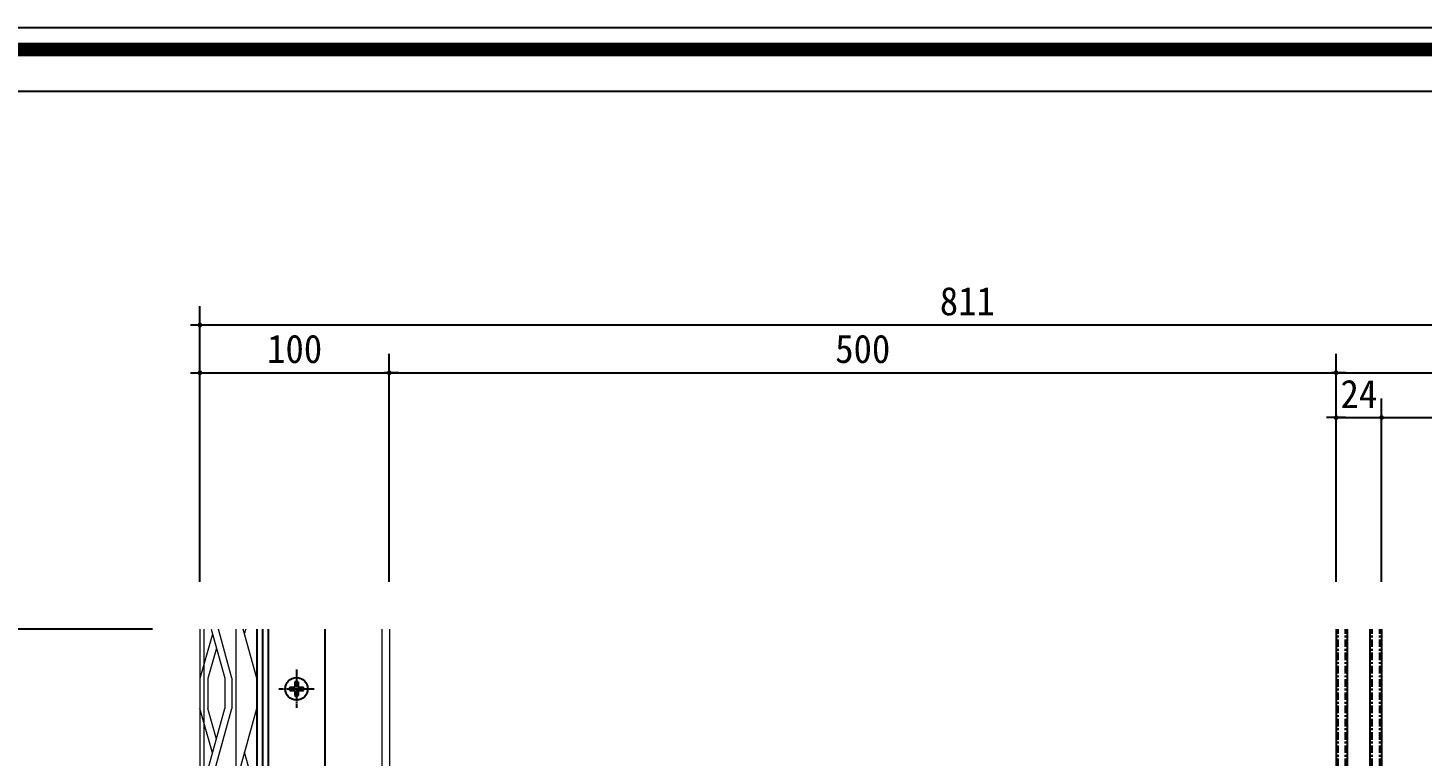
# Model space of a CAD drawing. Header units: millimetres. Extents: x 1664 to 41320, y 4122 to 31095.
# Drawn here: x 7236 to 7972, y 6267 to 6652 of the extents above; entities that cross this region are included whole.
import ezdxf

# ---------------------------------------------------------------- set-up
doc = ezdxf.new("R2010")
doc.units = ezdxf.units.MM
doc.linetypes.add('CENTER', pattern=[7, 4, -1, 1, -1])
doc.layers.get('DEFPOINTS').update_dxf_attribs({"color": 150})
for name, color, linetype in [('00 GLASS', 4, 'Continuous'), ('4', 7, 'Continuous'), ('AL-sheet', 6, 'Continuous'), ('Bolt', 1, 'Continuous'), ('CENTER', 1, 'CENTER'), ('nt', 34, 'Continuous'), ('R_S_H', 241, 'Continuous'), ('SE', 2, 'Continuous'), ('TE 07', 7, 'Continuous'), ('진6_유리선', 3, 'Continuous')]:
    doc.layers.add(name, color=color, linetype=linetype)
doc.styles.add('돋움체', font='')
doc.styles.get('돋움체').set_extended_font_data('DotumChe')
doc.dimstyles.new('NDIM', dxfattribs={"dimscale": 5, "dimtxt": 3, "dimasz": 1.5, "dimexe": 2, "dimexo": 5, "dimgap": 1, "dimtad": 1, "dimdec": 0, "dimrnd": 0.25, "dimzin": 0, "dimdsep": 46, "dimlunit": 6, "dimtxsty": '돋움체', "dimblk1": '_CIDOT', "dimblk2": '_CIDOT', "dimsah": 1, "dimcen": 5, "dimclrd": 7, "dimclre": 7, "dimclrt": 3, "dimadec": 0, "dimazin": 0, "dimtfac": 1, "dimtdec": 0, "dimtix": 1, "dimtmove": 2, "dimatfit": 1, "dimfxl": 1, "dimtolj": 1, "dimtzin": 0, "dimarcsym": 0})

# ---------------------------------------------------------------- blocks, each defined once
blk = doc.blocks.new('_CIDOT')
at = {"color": 0, "linetype": 'ByBlock'}
blk.add_line((2, 0), (-1, 0), dxfattribs=at)
at = {"color": 0, "linetype": 'ByBlock', "const_width": 0.5}
blk.add_lwpolyline([(-0.25, 0, 1), (0.25, 0, 1)], format="xyb", close=True, dxfattribs=at)
blk = doc.blocks.new('*D40')
at = {"color": 7, "lineweight": -2, "transparency": 16777216}
for p, q in [((7326.629494246368, 6358.820323788041), (7326.629494246368, 6479.39337078849)), ((7426.629442154179, 6358.820873384891), (7426.629442154179, 6479.39337078849))]:
    blk.add_line(p, q, dxfattribs=at)
at = {"color": 7, "linetype": 'ByBlock', "lineweight": -2, "transparency": 16777216}
blk.add_line((7329.129494246368, 6469.39337078849), (7424.129442154179, 6469.39337078849), dxfattribs=at)
at = {"layer": 'DEFPOINTS', "color": 0, "transparency": 16777216}
for p in [(7426.629442154179, 6469.39337078849), (7326.629494246368, 6333.820323788041, 14968.37127104604), (7426.629442154179, 6333.820873384891, 14968.59950729402)]:
    blk.add_point(p, dxfattribs=at)
at = {"color": 7, "lineweight": -2, "transparency": 16777216, "xscale": 2.5, "yscale": 2.5, "zscale": 2.5, "rotation": 180}
blk.add_blockref('_CIDOT', (7326.629494246368, 6469.39337078849), dxfattribs=at)
at = {"color": 7, "lineweight": -2, "transparency": 16777216, "xscale": 2.5, "yscale": 2.5, "zscale": 2.5}
blk.add_blockref('_CIDOT', (7426.629442154179, 6469.39337078849), dxfattribs=at)
at = {"color": 3, "transparency": 16777216, "insert": (7376.629468200274, 6481.903357472911), "char_height": 15, "attachment_point": 5, "style": '돋움체'}
blk.add_mtext('\\A1;100', dxfattribs=at)
blk = doc.blocks.new('*D41')
at = {"color": 7, "lineweight": -2, "transparency": 16777216}
for p, q in [((7426.629442154179, 6358.820873384891), (7426.629442154179, 6479.39337078849)), ((7926.619794373353, 6358.820323791766), (7926.619794373353, 6479.39337078849))]:
    blk.add_line(p, q, dxfattribs=at)
at = {"color": 7, "linetype": 'ByBlock', "lineweight": -2, "transparency": 16777216}
blk.add_line((7429.129442154179, 6469.39337078849), (7924.119794373353, 6469.39337078849), dxfattribs=at)
at = {"layer": 'DEFPOINTS', "color": 0, "transparency": 16777216}
for p in [(7926.619794373353, 6469.39337078849), (7426.629442154179, 6333.820873384891, 14968.59950729402), (7926.619794373353, 6333.820323791766, 14962.86785826942)]:
    blk.add_point(p, dxfattribs=at)
at = {"color": 7, "lineweight": -2, "transparency": 16777216, "xscale": 2.5, "yscale": 2.5, "zscale": 2.5, "rotation": 180}
blk.add_blockref('_CIDOT', (7426.629442154179, 6469.39337078849), dxfattribs=at)
at = {"color": 7, "lineweight": -2, "transparency": 16777216, "xscale": 2.5, "yscale": 2.5, "zscale": 2.5}
blk.add_blockref('_CIDOT', (7926.619794373353, 6469.39337078849), dxfattribs=at)
at = {"color": 3, "transparency": 16777216, "insert": (7676.624618263766, 6481.903357472911), "char_height": 15, "attachment_point": 5, "style": '돋움체'}
blk.add_mtext('\\A1;500', dxfattribs=at)
blk = doc.blocks.new('*D42')
at = {"color": 7, "lineweight": -2, "transparency": 16777216}
for p, q in [((7326.629494246368, 6478.584453228574), (7326.629494246368, 6504.611923196764)), ((8137.129494449251, 6358.820323788041), (8137.129494449251, 6504.611923196764))]:
    blk.add_line(p, q, dxfattribs=at)
at = {"color": 7, "linetype": 'ByBlock', "lineweight": -2, "transparency": 16777216}
blk.add_line((7329.129494246368, 6494.611923196764), (8134.629494449251, 6494.611923196764), dxfattribs=at)
at = {"layer": 'DEFPOINTS', "color": 0, "transparency": 16777216}
for p in [(8137.129494449251, 6494.611923196764), (7326.629494246368, 6453.584453228574), (8137.129494449251, 6333.820323788041, 14959.8750857162)]:
    blk.add_point(p, dxfattribs=at)
at = {"color": 7, "lineweight": -2, "transparency": 16777216, "xscale": 2.5, "yscale": 2.5, "zscale": 2.5, "rotation": 180}
blk.add_blockref('_CIDOT', (7326.629494246368, 6494.611923196764), dxfattribs=at)
at = {"color": 7, "lineweight": -2, "transparency": 16777216, "xscale": 2.5, "yscale": 2.5, "zscale": 2.5}
blk.add_blockref('_CIDOT', (8137.129494449251, 6494.611923196764), dxfattribs=at)
at = {"color": 3, "transparency": 16777216, "insert": (7731.87949434781, 6507.121909881185), "char_height": 15, "attachment_point": 5, "style": '돋움체'}
blk.add_mtext('\\A1;811', dxfattribs=at)
blk = doc.blocks.new('*D43')
at = {"color": 7, "lineweight": -2, "transparency": 16777216}
for p, q in [((7950.629494371282, 6358.820323788041), (7950.629494371282, 6455.682815325392)), ((8107.129494430683, 6358.820323788041), (8107.129494430683, 6455.682815325392))]:
    blk.add_line(p, q, dxfattribs=at)
at = {"color": 7, "linetype": 'ByBlock', "lineweight": -2, "transparency": 16777216}
blk.add_line((7953.129494371282, 6445.682815325392), (8104.629494430683, 6445.682815325392), dxfattribs=at)
at = {"layer": 'DEFPOINTS', "color": 0, "transparency": 16777216}
for p in [(8107.129494430683, 6445.682815325392), (7950.629494371282, 6333.820323788041, -2.992772553226453), (8107.129494430683, 6333.820323788041, -2.992772554094113)]:
    blk.add_point(p, dxfattribs=at)
at = {"color": 7, "lineweight": -2, "transparency": 16777216, "xscale": 2.5, "yscale": 2.5, "zscale": 2.5, "rotation": 180}
blk.add_blockref('_CIDOT', (7950.629494371282, 6445.682815325392), dxfattribs=at)
at = {"color": 7, "lineweight": -2, "transparency": 16777216, "xscale": 2.5, "yscale": 2.5, "zscale": 2.5}
blk.add_blockref('_CIDOT', (8107.129494430683, 6445.682815325392), dxfattribs=at)
at = {"color": 3, "transparency": 16777216, "insert": (8028.879494400982, 6458.192802009813), "char_height": 15, "attachment_point": 5, "style": '돋움체'}
blk.add_mtext('\\A1;157', dxfattribs=at)
blk = doc.blocks.new('*D44')
at = {"color": 7, "lineweight": -2, "transparency": 16777216}
for p, q in [((7926.619794373353, 6358.820323791766), (7926.619794373353, 6455.682815325392)), ((7950.619794373353, 6358.820323791766), (7950.619794373353, 6455.682815325392))]:
    blk.add_line(p, q, dxfattribs=at)
at = {"color": 7, "linetype": 'ByBlock', "lineweight": -2, "transparency": 16777216}
for p, q in [((7924.119794373353, 6445.682815325392), (7921.619794373353, 6445.682815325392)), ((7926.619794373353, 6445.682815325392), (7950.619794373353, 6445.682815325392)), ((7953.119794373353, 6445.682815325392), (7955.619794373353, 6445.682815325392))]:
    blk.add_line(p, q, dxfattribs=at)
at = {"layer": 'DEFPOINTS', "color": 0, "transparency": 16777216}
for p in [(7950.619794373353, 6445.682815325392), (7926.619794373353, 6333.820323791766), (7950.619794373353, 6333.820323791766)]:
    blk.add_point(p, dxfattribs=at)
at = {"color": 7, "lineweight": -2, "transparency": 16777216, "xscale": 2.5, "yscale": 2.5, "zscale": 2.5}
blk.add_blockref('_CIDOT', (7926.619794373353, 6445.682815325392), dxfattribs=at)
at = {"color": 7, "lineweight": -2, "transparency": 16777216, "xscale": 2.5, "yscale": 2.5, "zscale": 2.5, "rotation": 180}
blk.add_blockref('_CIDOT', (7950.619794373353, 6445.682815325392), dxfattribs=at)
at = {"color": 3, "transparency": 16777216, "insert": (7938.619794373353, 6458.182815325392), "char_height": 15, "attachment_point": 5, "style": '돋움체'}
blk.add_mtext('\\A1;24', dxfattribs=at)
blk = doc.blocks.new('*D45')
at = {"color": 7, "lineweight": -2, "transparency": 16777216}
for p, q in [((7926.619794373353, 6358.820323791766), (7926.619794373353, 6479.39337078849)), ((8137.129494449251, 6358.820323788041), (8137.129494449251, 6479.39337078849))]:
    blk.add_line(p, q, dxfattribs=at)
at = {"color": 7, "linetype": 'ByBlock', "lineweight": -2, "transparency": 16777216}
blk.add_line((7929.119794373353, 6469.39337078849), (8134.629494449251, 6469.39337078849), dxfattribs=at)
at = {"layer": 'DEFPOINTS', "color": 0, "transparency": 16777216}
for p in [(8137.129494449251, 6469.39337078849), (7926.619794373353, 6333.820323791766), (8137.129494449251, 6333.820323788041, -2.992772553226453)]:
    blk.add_point(p, dxfattribs=at)
at = {"color": 7, "lineweight": -2, "transparency": 16777216, "xscale": 2.5, "yscale": 2.5, "zscale": 2.5, "rotation": 180}
blk.add_blockref('_CIDOT', (7926.619794373353, 6469.39337078849), dxfattribs=at)
at = {"color": 7, "lineweight": -2, "transparency": 16777216, "xscale": 2.5, "yscale": 2.5, "zscale": 2.5}
blk.add_blockref('_CIDOT', (8137.129494449251, 6469.39337078849), dxfattribs=at)
at = {"color": 3, "transparency": 16777216, "insert": (8031.874644411302, 6481.89337078849), "char_height": 15, "attachment_point": 5, "style": '돋움체'}
blk.add_mtext('\\A1;211', dxfattribs=at)
blk = doc.blocks.new('ST63')
at = {"layer": 'CENTER', "ltscale": 0.2}
for p, q in [((0, 10.14503730471006), (0, -10.14503730471006)), ((-9.394552874501187, 0), (9.39455287450164, 0))]:
    blk.add_line(p, q, dxfattribs=at)
at = {"layer": 'R_S_H'}
for p, q in [((-3.61301794071187, 0.9342934927553868), (-0.9342934927553868, 0.9342934927553868)), ((-0.9342934927553868, 3.61301794071187), (-0.9342934927553868, 0.9342934927553868)), ((0.9342934927553868, 3.61301794071187), (0.9342934927553868, 0.9342934927553868)), ((0.9342934927553868, 0.9342934927553868), (3.61301794071187, 0.9342934927553868)), ((-3.61301794071187, -0.9342934927553868), (-0.9342934927553868, -0.9342934927553868)), ((-0.9342934927553868, -0.9342934927553868), (-0.9342934927553868, -3.61301794071187)), ((0.9342934927553868, -0.9342934927553868), (0.9342934927553868, -3.61301794071187)), ((0.9342934927553868, -0.9342934927553868), (3.61301794071187, -0.9342934927553868))]:
    blk.add_line(p, q, dxfattribs=at)
blk.add_circle((0, 0), 5.917192120781977, dxfattribs=at)
for start, end in [(165.5014340777213, 194.4985659222786), (75.5014340776831, 104.4985659223169), (345.5014340777214, 14.49856592227865), (255.5014340776831, 284.4985659223169)]:
    blk.add_arc((0, 0), 3.731863203617002, start, end, dxfattribs=at)
blk = doc.blocks.new('*D46')
at = {"color": 7, "lineweight": -2, "transparency": 16777216}
for p, q in [((7301.629494246368, 6333.820323788041), (7179.237255739175, 6333.820323788041)), ((7305.639194246363, 6064.958848559243), (7179.237255739175, 6064.958848559243))]:
    blk.add_line(p, q, dxfattribs=at)
at = {"color": 7, "linetype": 'ByBlock', "lineweight": -2, "transparency": 16777216}
blk.add_line((7189.237255739175, 6067.458848559243), (7189.237255739175, 6331.320323788041), dxfattribs=at)
at = {"layer": 'DEFPOINTS', "color": 0, "transparency": 16777216}
for p in [(7189.237255739175, 6333.820323788041), (7326.629494246368, 6333.820323788041), (7330.639194246363, 6064.958848559243)]:
    blk.add_point(p, dxfattribs=at)
at = {"color": 7, "lineweight": -2, "transparency": 16777216, "xscale": 2.5, "yscale": 2.5, "zscale": 2.5}
for p, rotation in [((7189.237255739175, 6333.820323788041), 90), ((7189.237255739175, 6064.958848559243), 270)]:
    blk.add_blockref('_CIDOT', p, dxfattribs=dict(at, rotation=rotation))
at = {"color": 3, "transparency": 16777216, "insert": (7176.477601944233, 6199.389586173644), "char_height": 15, "attachment_point": 5, "rotation": 90, "style": '돋움체'}
blk.add_mtext('\\A1;MODULE DIM.', dxfattribs=at)
blk = doc.blocks.new('AL-TEMPLATE')
at = {"color": 9, "const_width": 2.49600000000001}
blk.add_lwpolyline([(1976.337341245009, 1509.448256307067), (2808.337341245009, 1509.448256307067), (2808.337341245009, 927.0482563070436), (1976.337341245009, 927.0482563070436)], close=True, dxfattribs=at)
at = {"layer": 'nt', "color": 254, "linetype": 'Continuous', "ltscale": 2}
blk.add_lwpolyline([(1972.337341245009, 1515.248256307055), (1972.337341245009, 921.2482563070553), (2812.337341245009, 921.2482563070553), (2812.337341245009, 1515.248256307055)], close=True, dxfattribs=at)
at = {"layer": 'TE 07'}
blk.add_lwpolyline([(1984.073093346065, 1501.315819858999), (2709.081589143934, 1501.315819858999), (2709.081589143934, 935.1806927550533), (1984.073093346065, 935.1806927550533)], close=True, dxfattribs=at)

msp = doc.modelspace()

# ---------------------------------------------------------------- linework, layer by layer
at = {"color": 1, "linetype": 'Continuous', "lineweight": 5}
for p, q in [((7332.623097202897, 6333.820323788157, 6.05686450988891), (7339.754487843613, 6307.993713332169, 6.05686450988891)), ((7343.504486019589, 6307.993713507258, 6.05686450988891), (7336.373095427069, 6333.820323788157, 6.05686450988891)), ((7356.62947963578, 6307.993714119253, 6.05686450988891), (7349.44772562927, 6333.820323788157, 6.05686450988891)), ((7350.686234074976, 6333.820323788157, 6.05686450988891), (7350.066980115993, 6331.59339650808, 6.05686450988891)), ((7333.321055500401, 6331.292640482836, 6.05686450988891), (7326.629494246368, 6307.827046055525, 6.05686450988891)), ((7335.290656636102, 6323.879619146992, 6.05686450988891), (7330.713028092268, 6307.82704624598, 6.05686450988891)), ((7326.629494246368, 6307.827046055525, 6.05686450988891), (7326.629495134966, 6300.093395761975, 6.05686450988891)), ((7330.713028092268, 6307.82704624598, 6.05686450988891), (7330.713028980605, 6300.09339595243, 6.05686450988891)), ((7339.754487843613, 6307.993713332169, 6.05686450988891), (7339.754489697207, 6291.859746086357, 6.05686450988891)), ((7343.504486019589, 6307.993713507258, 6.05686450988891), (7343.504487873182, 6291.85974626098, 6.05686450988891)), ((7356.62947963578, 6307.993714119253, 6.05686450988891), (7356.629481489199, 6291.859746872742, 6.05686450988891)), ((7326.629495134966, 6300.093395761975, 6.05686450988891), (7326.62949608087, 6291.859745473546, 6.05686450988891)), ((7330.713028980605, 6300.09339595243, 6.05686450988891), (7330.713029926479, 6291.859745664351, 6.05686450988891)), ((7333.274594920582, 6268.557102251045, 6.05686450988891), (7326.62949608087, 6291.859745473546, 6.05686450988891)), ((7326.62950150399, 6244.660380084246, 6.05686450988891), (7339.754489697207, 6291.859746086357, 6.05686450988891)), ((7330.379499679966, 6244.660380259334, 6.05686450988891), (7343.504487873182, 6291.85974626098, 6.05686450988891)), ((7335.290662159077, 6275.807173189769, 6.05686450988891), (7330.713029926479, 6291.859745664351, 6.05686450988891)), ((7343.504493296477, 6244.660380870864, 6.05686450988891), (7356.629481489199, 6291.859746872742, 6.05686450988891)), ((7356.629486777656, 6245.833769199151, 6.05686450988891), (7350.06698732507, 6268.846757730065, 6.05686450988891))]:
    msp.add_line(p, q, dxfattribs=at)
at = {"layer": '00 GLASS', "elevation": -2.439320819953275}
for points in [[(7926.629494371107, 6333.820323788041), (7926.629494370991, 6073.058848558871), (7927.229494371113, 6072.458848558545), (7932.029494370781, 6072.458848558661), (7932.629494370991, 6073.058848558521), (7932.629494370874, 6333.820323788041)], [(7950.629494371282, 6333.820323788041), (7950.629494370874, 6073.058848558871), (7950.029494370869, 6072.458848558661), (7945.229494370968, 6072.458848558661), (7944.629494370991, 6073.058848558871), (7944.629494370991, 6333.820323788041)]]:
    msp.add_lwpolyline(points, dxfattribs=at)
at = {"layer": 'AL-sheet', "ltscale": 110}
msp.add_line((7356.629448178875, 6333.820323788157, 6.05686450988891), (7356.629519623802, 5600.647040169166, 6.05686450988891), dxfattribs=at)
at = {"layer": 'Bolt'}
for p, q in [((7359.62947319938, 6333.820323788157, 6.219620652448285), (7359.62947319938, 5600.647040169166, 6.219620652448285)), ((7362.62947319938, 6333.820323788157, 6.219620652448285), (7362.629473199264, 5600.647040169166, 6.219620652448285)), ((7392.629504244174, 6333.820323788157, 6.219620652448285), (7392.629504244058, 5600.647040169166, 6.219620652448285))]:
    msp.add_line(p, q, dxfattribs=at)
at = {"layer": 'SE', "color": 0, "lineweight": 13}
for p, q in [((7326.629494246368, 6333.820323788041, 6.05686450988891), (7326.629494246368, 5600.647040169166, 6.05686450988891)), ((7328.629465702263, 6333.820323788041, 6.05686450988891), (7328.629465702263, 5600.647040169166, 6.05686450988891)), ((7345.629662005795, 6333.820323788041, 6.05686450988891), (7345.629662005795, 6069.958848559243, 6.05686450988891)), ((7422.639194246305, 6333.820323788041, 6.05686450988891), (7422.639194246305, 5600.647040169166, 6.05686450988891)), ((7426.639194246363, 6333.820323788041, 6.05686450988891), (7426.639194246363, 6069.958848559476, 6.05686450988891))]:
    msp.add_line(p, q, dxfattribs=at)
at = {"layer": '진6_유리선', "color": 8, "linetype": 'CENTER'}
for p, q in [((7927.629494370787, 6072.458848558777, -2.439320819953275), (7927.629494371107, 6333.820323788041, -7.467591811385058)), ((7931.629494370991, 6072.458848558777, -2.439320819953275), (7931.629494370991, 6333.820323788041, -7.467591811385058)), ((7945.629494370991, 6072.458848558545, -2.439320819953275), (7945.629494371107, 6333.820323788041, -7.467591811385058)), ((7949.629494370874, 6072.458848558661, -2.439320819953275), (7949.629494370991, 6333.820323788041, -7.467591811385058))]:
    msp.add_line(p, q, dxfattribs=at)

# ---------------------------------------------------------------- block references
at = {"layer": '4', "xscale": 2.8512, "yscale": 2.8512, "zscale": 2.8512, "rotation": 270}
msp.add_blockref('AL-TEMPLATE', (4176.545712640578, 12275.1725145891), dxfattribs=at)
at = {"layer": 'R_S_H', "color": 2, "linetype": 'Continuous'}
msp.add_blockref('ST63', (7377.629488721675, 6302.360143097994, 6.219620652448285), dxfattribs=at)

# ---------------------------------------------------------------- dimensions: what is measured, and where the dimension line sits
at = {"color": 252}
for base, p1, p2, picture, middle in [((8137.129494449251, 6494.611923196764, -14962.31440653615), (7326.629494246368, 6453.584453228574, -14962.31440653615), (8137.129494449251, 6333.820323788041, -2.439320819952627), '*D42', (7731.87949434781, 6507.121909881185, -14962.31440653615)), ((7426.629442154179, 6469.39337078849, -14962.31440653615), (7326.629494246368, 6333.820323788041, 6.05686450988891), (7426.629442154179, 6333.820873384891, 6.285100757867112), '*D40', (7376.629468200274, 6481.903357472911, -14962.31440653615)), ((7926.619794373353, 6469.39337078849, -14962.31440653615), (7426.629442154179, 6333.820873384891, 6.285100757867112), (7926.619794373353, 6333.820323791766, 0.5534517332731781), '*D41', (7676.624618263766, 6481.903357472911, -14962.31440653615)), ((8137.129494449251, 6469.39337078849, 0.5534517332731781), (7926.619794373353, 6333.820323791766, 0.5534517332731781), (8137.129494449251, 6333.820323788041, -2.439320819953275), '*D45', (8031.874644411302, 6481.89337078849, 0.5534517332731781)), ((7950.619794373353, 6445.682815325392, 0.5534517332731781), (7926.619794373353, 6333.820323791766, 0.5534517332731781), (7950.619794373353, 6333.820323791766, 0.5534517332731781), '*D44', (7938.619794373353, 6458.182815325392, 0.5534517332731781)), ((8107.129494430683, 6445.682815325392, 0.5534517332731781), (7950.629494371282, 6333.820323788041, -2.439320819953275), (8107.129494430683, 6333.820323788041, -2.439320820820935), '*D43', (8028.879494400982, 6458.192802009813, 0.5534517332731781))]:
    dim = msp.add_linear_dim(base=base, p1=p1, p2=p2, dimstyle='NDIM', override={"dimasz": 0.5, "dimfxl": 1.5}, dxfattribs=at)
    dim.commit()
    dim.dimension.update_dxf_attribs({"geometry": picture, "text_midpoint": middle})
dim = msp.add_linear_dim(base=(7189.237255739175, 6333.820323788041, 6.05686450988891), p1=(7330.639194246363, 6064.958848559243, 6.05686450988891), p2=(7326.629494246368, 6333.820323788041, 6.05686450988891), angle=90, text='MODULE DIM.', dimstyle='NDIM', override={"dimasz": 0.5, "dimfxl": 1.5}, dxfattribs=at)
dim.commit()
dim.dimension.update_dxf_attribs({"geometry": '*D46', "text_midpoint": (7176.477601944233, 6199.389586173644, 6.05686450988891)})

doc.saveas('drawing.dxf')
